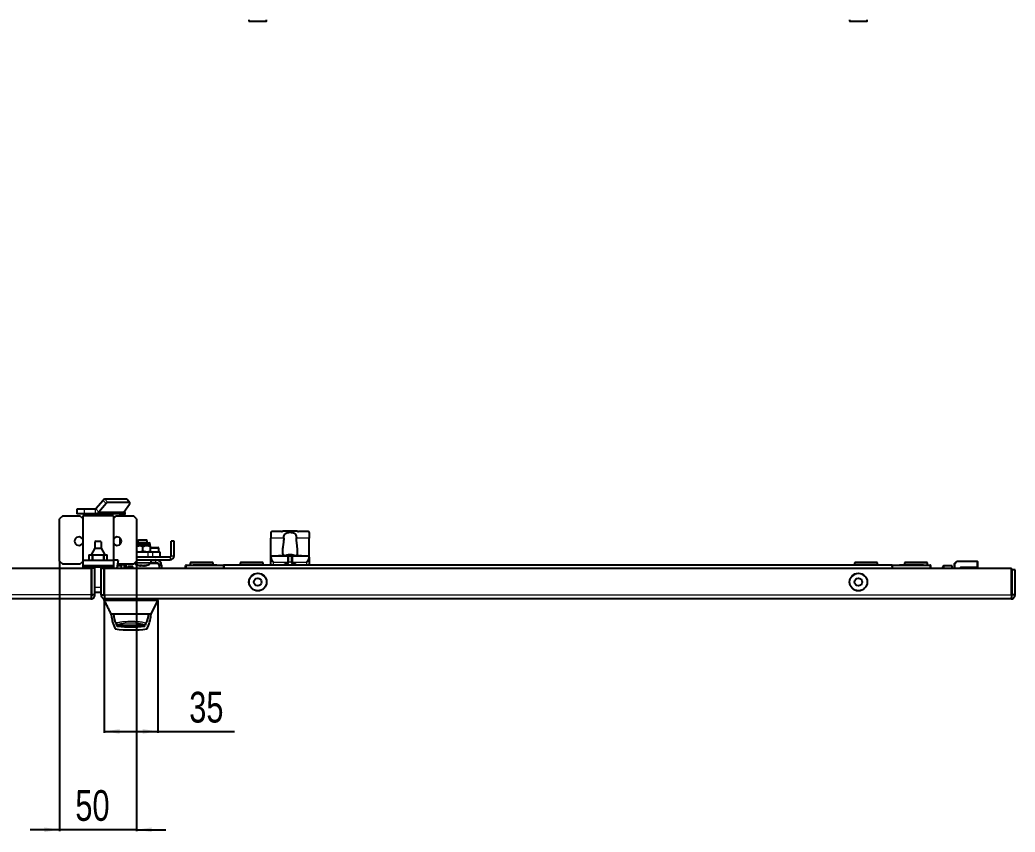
# Model space of a CAD drawing. Header units: millimetres. Extents: x -902 to 2905, y -1229 to 1219.
# Drawn here: x 1885 to 2533, y -1229 to -701 of the extents above; entities that cross this region are included whole.
import ezdxf

# ---------------------------------------------------------------- set-up
doc = ezdxf.new("R2010")
doc.units = ezdxf.units.MM
doc.layers.add('FORMAT', color=7, linetype='Continuous')
doc.styles.add('SLDTEXTSTYLE0', font='TXT', dxfattribs={"width": 0.75})
doc.dimstyles.new('SLDDIMSTYLE0', dxfattribs={"dimtxt": 20, "dimasz": 10, "dimexe": 0, "dimexo": 0.0625, "dimgap": 5, "dimtad": 2, "dimdec": 1, "dimrnd": 1e-09, "dimzin": 12, "dimdsep": 46, "dimtxsty": 'SLDTEXTSTYLE0', "dimsah": 1, "dimcen": 0.09, "dimadec": 0, "dimazin": 3, "dimtfac": 1, "dimtofl": 0, "dimtmove": 0, "dimatfit": 3, "dimfxl": 0, "dimfrac": 2, "dimtolj": 1, "dimtzin": 12, "dimarcsym": 0})
doc.dimstyles.new('SLDDIMSTYLE1', dxfattribs={"dimtxt": 20, "dimasz": 10, "dimexe": 0, "dimexo": 0.0625, "dimgap": 5, "dimtad": 2, "dimdec": 1, "dimrnd": 1e-09, "dimzin": 12, "dimdsep": 46, "dimtxsty": 'SLDTEXTSTYLE0', "dimsah": 1, "dimcen": 0.09, "dimadec": 0, "dimazin": 3, "dimtfac": 1, "dimtmove": 0, "dimatfit": 0, "dimfxl": 0, "dimfrac": 2, "dimtolj": 1, "dimtzin": 12, "dimarcsym": 0})

# ---------------------------------------------------------------- blocks, each defined once
blk = doc.blocks.new('_D_12')
at = {"layer": 'FORMAT'}
for p, q in [((1910.62, -1052.96), (1910.62, -1228.8)), ((1960.62, -1052.96), (1960.62, -1228.8)), ((1910.62, -1227.8), (1891.39, -1227.8)), ((1960.62, -1227.8), (1910.62, -1227.8)), ((1960.62, -1227.8), (1979.85, -1227.8))]:
    blk.add_line(p, q, dxfattribs=at)
for points in [[(1910.62, -1227.8), (1900.62, -1226.27), (1900.62, -1229.34)], [(1960.62, -1227.8), (1970.62, -1229.34), (1970.62, -1226.27)]]:
    blk.add_solid(points, dxfattribs=at)
at = {"layer": 'FORMAT', "insert": (1920.84, -1202.02), "char_height": 20, "attachment_point": 1, "style": 'SLDTEXTSTYLE0'}
blk.add_mtext('50', dxfattribs=at)
blk = doc.blocks.new('_D_13')
at = {"layer": 'FORMAT'}
for p, q in [((1939.62, -1078.56), (1939.62, -1164.8)), ((1974.62, -1078.56), (1974.62, -1164.8)), ((1939.62, -1163.8), (1974.62, -1163.8)), ((1974.62, -1163.8), (2024.54, -1163.8))]:
    blk.add_line(p, q, dxfattribs=at)
for points in [[(1939.62, -1163.8), (1949.62, -1165.34), (1949.62, -1162.27)], [(1974.62, -1163.8), (1964.62, -1162.27), (1964.62, -1165.34)]]:
    blk.add_solid(points, dxfattribs=at)
at = {"layer": 'FORMAT', "insert": (1994.98, -1138.02), "char_height": 20, "attachment_point": 1, "style": 'SLDTEXTSTYLE0'}
blk.add_mtext('35', dxfattribs=at)

msp = doc.modelspace()

# ---------------------------------------------------------------- linework, layer by layer
at = {"color": 7, "linetype": 'Continuous', "lineweight": 25}
for p, q in [((2033.87, -700.62), (2033.87, -701.37)), ((2042.63, -701.62), (2034.12, -701.62)), ((2045.12, -701.62), (2042.63, -701.62)), ((2045.37, -701.37), (2045.37, -700.62)), ((2424.87, -700.62), (2424.87, -701.37)), ((2436.12, -701.62), (2425.12, -701.62)), ((2436.37, -701.37), (2436.37, -700.62)), ((1938.97, -1013.39), (1934.21, -1018.89)), ((1940.81, -1015.51), (1936.05, -1021.01)), ((1954.22, -1012.68), (1940.09, -1012.68)), ((1956.06, -1014.8), (1941.92, -1014.8)), ((1952.52, -1021.01), (1956.09, -1015.89)), ((1956.35, -1014.91), (1954.51, -1012.78)), ((1912.62, -1023.45), (1910.62, -1025.45)), ((1912.62, -1023.45), (1923.87, -1023.45)), ((1921.9, -1019.06), (1921.9, -1022.06)), ((1926.9, -1019.06), (1921.9, -1019.06)), ((1926.9, -1022.06), (1921.9, -1022.06)), ((1925.62, -1025.2), (1923.87, -1023.45)), ((1945.62, -1023.45), (1925.62, -1023.45)), ((1925.62, -1023.45), (1925.62, -1052.45)), ((1933.84, -1019.06), (1926.9, -1019.06)), ((1933.84, -1022.06), (1926.9, -1022.06)), ((1950.37, -1022.06), (1933.84, -1022.06)), ((1947.37, -1023.45), (1945.62, -1025.2)), ((1945.62, -1023.45), (1945.62, -1052.45)), ((1947.37, -1023.45), (1958.62, -1023.45)), ((1953.12, -1022.36), (1950.12, -1022.36)), ((1950.12, -1023.45), (1950.12, -1022.36)), ((1953.12, -1023.45), (1953.12, -1022.36)), ((1960.62, -1025.45), (1958.62, -1023.45)), ((1910.62, -1052.95), (1910.62, -1025.45)), ((1960.62, -1025.45), (1960.62, -1052.95)), ((2048.12, -1034.21), (2048.12, -1038.05)), ((2055.14, -1033.65), (2049.62, -1033.65)), ((2056.03, -1033.6), (2055.51, -1033.61)), ((2065.22, -1033.55), (2056.03, -1033.55)), ((2065.74, -1033.61), (2065.22, -1033.59)), ((2071.62, -1033.65), (2066.11, -1033.65)), ((2073.12, -1034.21), (2073.12, -1038.05)), ((1933.62, -1040.45), (1933.62, -1044.45)), ((1934.12, -1039.95), (1937.13, -1039.95)), ((1937.63, -1040.45), (1937.63, -1044.45)), ((1950.12, -1038.69), (1950.12, -1038.06)), ((1950.12, -1038.69), (1950.57, -1038.69)), ((1950.12, -1041.83), (1950.12, -1038.69)), ((1960.65, -1041.05), (1960.62, -1041.05)), ((1960.62, -1043.05), (1962.23, -1043.05)), ((1960.65, -1041.05), (1968.59, -1041.05)), ((1962.12, -1039.05), (1961.62, -1039.55)), ((1961.62, -1039.55), (1961.62, -1041.05)), ((1967.37, -1039.55), (1961.62, -1039.55)), ((1962.12, -1039.05), (1966.91, -1039.05)), ((1964.76, -1043.49), (1962.23, -1043.05)), ((1967.23, -1043.05), (1962.23, -1043.05)), ((1966.91, -1039.05), (1967.12, -1039.05)), ((1967.62, -1039.55), (1967.12, -1039.05)), ((1969.69, -1043.49), (1967.23, -1043.05)), ((1969.62, -1043.05), (1967.23, -1043.05)), ((1967.62, -1039.55), (1967.37, -1039.55)), ((1967.62, -1041.05), (1967.62, -1039.55)), ((1969.62, -1043.05), (1969.62, -1042.08)), ((1969.69, -1043.08), (1969.62, -1043.05)), ((1969.62, -1043.05), (1969.62, -1043.05)), ((1985.12, -1040.05), (1983.12, -1040.05)), ((1983.12, -1049.45), (1983.12, -1040.05)), ((1985.12, -1049.45), (1985.12, -1040.05)), ((2048.12, -1049.55), (2048.12, -1038.05)), ((2073.12, -1049.55), (2073.12, -1038.05)), ((1929.62, -1048.95), (1929.62, -1052.45)), ((1929.62, -1048.95), (1931.12, -1048.95)), ((1933.62, -1044.45), (1931.12, -1048.95)), ((1931.12, -1048.95), (1940.12, -1048.95)), ((1932.12, -1048.95), (1932.12, -1052.45)), ((1933.62, -1044.45), (1937.63, -1044.45)), ((1937.63, -1044.45), (1940.12, -1048.95)), ((1939.12, -1048.95), (1939.12, -1052.45)), ((1940.12, -1048.95), (1941.62, -1048.95)), ((1941.62, -1052.45), (1941.62, -1048.95)), ((1968.31, -1047.05), (1960.62, -1047.05)), ((1964.76, -1046.6), (1962.23, -1047.05)), ((1964.76, -1046.6), (1964.76, -1043.49)), ((1969.69, -1046.6), (1967.23, -1047.05)), ((1971.39, -1047.05), (1968.31, -1047.05)), ((1969.62, -1047.05), (1969.62, -1047.05)), ((1969.69, -1043.14), (1969.64, -1043.11)), ((1969.69, -1046.6), (1969.69, -1043.49)), ((1969.69, -1044.05), (1974.52, -1044.05)), ((1975.85, -1047.05), (1971.39, -1047.05)), ((1975.12, -1047.05), (1975.12, -1044.65)), ((1976.12, -1047.05), (1975.85, -1047.05)), ((1976.12, -1050.05), (1976.12, -1047.05)), ((2053, -1049.45), (2053, -1049.55)), ((2053.15, -1049.45), (2053.15, -1049.55)), ((2053.26, -1049.45), (2053.26, -1049.55)), ((2054.07, -1049.45), (2053.26, -1049.45)), ((2054.07, -1049.45), (2054.07, -1049.55)), ((2054.23, -1049.45), (2054.23, -1049.55)), ((2054.34, -1049.45), (2054.34, -1049.55)), ((2054.68, -1049.45), (2054.68, -1049.55)), ((2054.86, -1049.45), (2054.86, -1049.55)), ((2055.4, -1049.45), (2055.4, -1049.55)), ((2055.77, -1045.33), (2055.77, -1047.92)), ((2055.88, -1049.45), (2055.88, -1049.55)), ((2056.05, -1049.45), (2056.05, -1049.55)), ((2056.5, -1049.45), (2056.5, -1049.55)), ((2056.64, -1049.45), (2056.64, -1049.55)), ((2056.76, -1049.45), (2056.76, -1049.55)), ((2057.08, -1049.45), (2057.08, -1049.55)), ((2058.35, -1049.45), (2057.24, -1049.45)), ((2058.35, -1049.45), (2058.35, -1049.55)), ((2058.49, -1049.45), (2058.49, -1049.55)), ((2058.68, -1049.45), (2058.68, -1049.55)), ((2058.69, -1049.45), (2058.69, -1049.55)), ((2059.29, -1049.45), (2058.69, -1049.45)), ((2059.29, -1049.45), (2059.29, -1049.55)), ((2060.18, -1049.45), (2059.61, -1049.45)), ((2059.9, -1049.22), (2059.87, -1048.99)), ((2060.12, -1049.22), (2060.1, -1048.92)), ((2060.18, -1049.45), (2060.18, -1049.55)), ((2060.19, -1049.45), (2060.19, -1049.55)), ((2060.2, -1049.45), (2060.37, -1049.45)), ((2060.37, -1049.45), (2060.37, -1049.55)), ((2060.37, -1049.45), (2060.37, -1049.45)), ((2060.39, -1049.45), (2060.39, -1049.55)), ((2060.55, -1049.45), (2060.55, -1049.55)), ((2061.34, -1049.45), (2060.55, -1049.45)), ((2061.34, -1049.45), (2061.34, -1049.55)), ((2061.49, -1049.45), (2061.49, -1049.55)), ((2061.57, -1048.95), (2061.57, -1048.92)), ((2061.61, -1049.45), (2061.61, -1049.55)), ((2061.64, -1049.48), (2061.89, -1049.47)), ((2062.04, -1049.45), (2062.04, -1049.55)), ((2062.13, -1049.04), (2062.13, -1048.99)), ((2062.16, -1049.45), (2062.16, -1049.55)), ((2062.53, -1049.45), (2062.53, -1049.55)), ((2062.78, -1049.45), (2062.78, -1049.55)), ((2062.9, -1049.45), (2062.9, -1049.55)), ((2063.05, -1049.45), (2063.05, -1049.55)), ((2063.16, -1049.45), (2063.16, -1049.55)), ((2063.6, -1049.45), (2063.6, -1049.55)), ((2063.62, -1049.45), (2063.6, -1049.45)), ((2063.63, -1049.45), (2063.63, -1049.55)), ((2063.66, -1049.45), (2063.66, -1049.55)), ((2063.83, -1049.45), (2063.83, -1049.55)), ((2064.18, -1049.45), (2064.18, -1049.55)), ((2064.67, -1049.45), (2064.67, -1049.55)), ((2064.87, -1049.45), (2064.87, -1049.55)), ((2065.21, -1049.45), (2065.21, -1049.55)), ((2065.36, -1049.45), (2065.36, -1049.55)), ((2066.43, -1049.45), (2065.36, -1049.45)), ((2065.47, -1047.92), (2065.47, -1045.33)), ((2066.43, -1049.45), (2066.43, -1049.55)), ((2066.74, -1049.45), (2066.74, -1049.55)), ((2066.9, -1049.45), (2066.9, -1049.55)), ((2067.28, -1049.45), (2067.28, -1049.55)), ((2068.03, -1049.45), (2067.28, -1049.45)), ((2068.03, -1049.45), (2068.03, -1049.55)), ((1910.62, -1052.95), (1912.62, -1054.95)), ((1923.87, -1054.95), (1912.62, -1054.95)), ((1923.87, -1054.95), (1925.62, -1053.2)), ((1945.62, -1052.45), (1925.62, -1052.45)), ((1925.62, -1052.45), (1925.62, -1055.95)), ((1945.62, -1055.95), (1925.62, -1055.95)), ((1925.62, -1055.95), (1925.62, -1057.03)), ((1945.62, -1052.05), (1948.25, -1052.05)), ((1945.62, -1052.45), (1945.62, -1055.95)), ((1945.62, -1055.95), (1945.62, -1057.03)), ((1948.69, -1052.48), (1947.95, -1057.55)), ((1950.92, -1055.95), (1948.19, -1055.95)), ((1948.69, -1052.48), (1948.25, -1052.05)), ((1958.62, -1054.95), (1948.33, -1054.95)), ((1950.99, -1054.95), (1950.92, -1055.65)), ((1950.92, -1057.55), (1950.92, -1055.65)), ((1952.92, -1057.55), (1952.92, -1055.65)), ((1953.62, -1055.95), (1952.92, -1055.95)), ((1953.62, -1055.95), (1953.62, -1057.45)), ((1958.62, -1054.95), (1960.62, -1052.95)), ((1960.62, -1050.05), (1982.52, -1050.05)), ((1960.62, -1052.05), (1982.52, -1052.05)), ((1963.27, -1055.9), (1963.27, -1055.94)), ((1963.56, -1055.49), (1963.56, -1055.94)), ((1963.56, -1055.94), (1963.56, -1055.49)), ((1963.74, -1055.94), (1963.56, -1055.91)), ((1963.74, -1055.49), (1963.74, -1055.94)), ((1963.77, -1055.94), (1963.77, -1055.48)), ((1964.54, -1055.86), (1964.54, -1055.94)), ((1964.56, -1055.88), (1964.56, -1055.94)), ((1964.62, -1055.91), (1964.56, -1055.94)), ((1965.47, -1055.94), (1965.47, -1055.62)), ((1965.68, -1055.94), (1965.68, -1055.91)), ((1965.98, -1055.85), (1965.98, -1055.94)), ((1966, -1055.84), (1966, -1055.94)), ((1973.62, -1053.95), (1970.09, -1053.95)), ((1970.12, -1054.05), (1970.12, -1052.05)), ((1975.62, -1057.55), (1975.62, -1055.95)), ((1976.92, -1055.65), (1976.92, -1057.55)), ((1992.62, -1057.55), (1992.62, -1055.85)), ((1992.92, -1055.55), (2017.32, -1055.55)), ((1996.12, -1053.55), (1995.62, -1054.05)), ((1995.62, -1054.05), (1995.62, -1055.55)), ((2010.62, -1054.05), (1995.62, -1054.05)), ((1996.12, -1053.55), (2010.12, -1053.55)), ((1997.48, -1055.35), (1997.48, -1055.55)), ((2001.29, -1055.35), (2001.29, -1055.55)), ((2001.29, -1055.35), (2002.09, -1055.35)), ((2002.09, -1055.35), (2002.09, -1055.55)), ((2002.09, -1055.35), (2003.96, -1055.35)), ((2003.42, -1055.35), (2003.42, -1055.32)), ((2003.96, -1055.35), (2003.96, -1055.55)), ((2003.96, -1055.35), (2005.01, -1055.35)), ((2005.01, -1055.35), (2005.01, -1055.55)), ((2005.01, -1055.35), (2006.41, -1055.35)), ((2006.58, -1055.32), (2006.58, -1055.55)), ((2006.67, -1055.35), (2006.67, -1055.55)), ((2006.67, -1055.35), (2008.02, -1055.35)), ((2008.02, -1055.35), (2008.02, -1055.55)), ((2008.02, -1055.35), (2010.02, -1055.35)), ((2010.02, -1055.35), (2010.02, -1055.55)), ((2010.02, -1055.35), (2012.97, -1055.35)), ((2010.62, -1054.05), (2010.12, -1053.55)), ((2010.62, -1055.35), (2010.62, -1054.05)), ((2012.97, -1055.35), (2012.97, -1055.55)), ((2452.62, -1055.55), (2017.62, -1055.55)), ((2017.62, -1055.55), (2017.62, -1055.85)), ((2017.62, -1055.85), (2017.62, -1056.49)), ((2028.62, -1053.55), (2028.12, -1054.05)), ((2028.12, -1054.05), (2028.12, -1055.55)), ((2043.12, -1054.05), (2028.12, -1054.05)), ((2028.62, -1053.55), (2042.62, -1053.55)), ((2043.12, -1054.05), (2042.62, -1053.55)), ((2043.12, -1055.55), (2043.12, -1054.05)), ((2048.12, -1050.42), (2048.12, -1049.55)), ((2048.12, -1049.55), (2061.62, -1049.55)), ((2048.12, -1055.55), (2048.12, -1050.42)), ((2059.62, -1053.55), (2059.62, -1049.55)), ((2059.62, -1049.55), (2061.62, -1049.55)), ((2059.62, -1053.55), (2059.62, -1053.58)), ((2061.62, -1049.55), (2061.62, -1053.55)), ((2061.62, -1053.58), (2061.62, -1053.55)), ((2062.12, -1049.55), (2073.12, -1049.55)), ((2073.12, -1050.42), (2073.12, -1049.55)), ((2073.12, -1050.42), (2073.12, -1055.55)), ((2428.62, -1053.55), (2428.12, -1054.05)), ((2428.12, -1054.05), (2428.12, -1055.55)), ((2443.12, -1054.05), (2428.12, -1054.05)), ((2428.62, -1053.55), (2442.62, -1053.55)), ((2443.12, -1054.05), (2442.62, -1053.55)), ((2443.12, -1055.55), (2443.12, -1054.05)), ((2452.62, -1055.55), (2452.62, -1055.85)), ((2452.62, -1056.49), (2452.62, -1055.85)), ((2452.92, -1055.55), (2477.32, -1055.55)), ((2457.27, -1055.35), (2457.27, -1055.55)), ((2457.27, -1055.35), (2457.62, -1055.35)), ((2457.62, -1055.35), (2457.62, -1055.55)), ((2457.62, -1055.35), (2457.87, -1055.35)), ((2457.87, -1055.35), (2457.87, -1055.55)), ((2457.87, -1055.35), (2457.98, -1055.35)), ((2457.98, -1055.35), (2457.98, -1055.55)), ((2459.01, -1055.35), (2459.01, -1055.55)), ((2459.01, -1055.35), (2459.66, -1055.35)), ((2459.68, -1055.35), (2459.68, -1055.55)), ((2459.68, -1055.35), (2460.02, -1055.35)), ((2460.02, -1055.35), (2460.02, -1055.55)), ((2461.12, -1053.55), (2460.62, -1054.05)), ((2460.62, -1054.05), (2460.62, -1055.35)), ((2475.62, -1054.05), (2460.62, -1054.05)), ((2461.12, -1053.55), (2475.12, -1053.55)), ((2463.34, -1055.55), (2463.34, -1055.32)), ((2463.47, -1055.35), (2464.25, -1055.35)), ((2464.25, -1055.35), (2465.05, -1055.35)), ((2464.25, -1055.35), (2464.25, -1055.55)), ((2465.05, -1055.35), (2465.05, -1055.55)), ((2465.05, -1055.35), (2465.53, -1055.35)), ((2465.53, -1055.35), (2465.53, -1055.55)), ((2465.53, -1055.35), (2466.92, -1055.35)), ((2466.56, -1055.32), (2466.56, -1055.35)), ((2466.92, -1055.35), (2466.92, -1055.55)), ((2466.92, -1055.35), (2467.97, -1055.35)), ((2467.97, -1055.35), (2467.97, -1055.55)), ((2469.02, -1055.35), (2469.02, -1055.55)), ((2469.02, -1055.35), (2470.98, -1055.35)), ((2470.98, -1055.35), (2470.98, -1055.55)), ((2470.98, -1055.35), (2472.97, -1055.35)), ((2472.97, -1055.35), (2472.97, -1055.55)), ((2475.62, -1054.05), (2475.12, -1053.55)), ((2475.62, -1055.55), (2475.62, -1054.05)), ((2477.62, -1055.85), (2477.62, -1057.55)), ((2493.12, -1054.55), (2494.62, -1053.05)), ((2493.12, -1057.55), (2493.12, -1054.55)), ((2493.32, -1054.63), (2493.12, -1054.55)), ((2494.7, -1053.25), (2494.62, -1053.05)), ((2494.62, -1053.05), (2507.92, -1053.05)), ((2508.12, -1053.25), (2508.12, -1056.85)), ((1340.92, -1057.55), (1931.32, -1057.55)), ((1925.62, -1057.03), (1925.62, -1057.55)), ((1931.32, -1074.95), (1931.32, -1057.55)), ((1933.62, -1057.55), (1931.62, -1057.55)), ((1931.62, -1074.95), (1931.62, -1057.55)), ((1933.62, -1074.95), (1933.62, -1057.55)), ((1937.62, -1057.55), (1939.62, -1057.55)), ((1937.62, -1074.95), (1937.62, -1057.55)), ((1939.62, -1074.95), (1939.62, -1057.55)), ((1939.92, -1074.95), (1939.92, -1057.55)), ((1939.92, -1057.55), (2530.32, -1057.55)), ((1945.62, -1057.03), (1945.62, -1057.55)), ((1955.02, -1056.5), (1955.02, -1057.45)), ((1958.22, -1056.5), (1955.02, -1056.5)), ((1955.02, -1057.25), (1958.22, -1057.25)), ((1958.22, -1057.45), (1958.22, -1056.5)), ((2017.62, -1056.49), (2017.62, -1057.55)), ((2452.62, -1056.49), (2452.62, -1057.55)), ((2485.62, -1057.55), (2485.62, -1056.65)), ((2491.62, -1056.05), (2486.22, -1056.05)), ((2491.62, -1057.55), (2491.62, -1056.05)), ((2497.12, -1057.25), (2497.12, -1057.55)), ((2507.92, -1057.05), (2497.32, -1057.05)), ((2508.12, -1057.25), (2508.12, -1056.85)), ((2508.12, -1057.25), (2508.12, -1057.55)), ((2530.32, -1074.95), (2530.32, -1057.55)), ((2532.62, -1058.55), (2530.62, -1058.55)), ((2530.62, -1074.95), (2530.62, -1058.55)), ((2532.62, -1074.95), (2532.62, -1058.55)), ((1931.62, -1073.45), (1931.32, -1073.45)), ((1933.62, -1074.95), (1931.62, -1074.95)), ((1931.62, -1075.12), (1931.62, -1075.55)), ((1937.62, -1073.45), (1933.62, -1073.45)), ((1937.62, -1074.95), (1939.62, -1074.95)), ((1939.62, -1075.55), (1939.62, -1074.95)), ((2532.62, -1074.95), (2530.62, -1074.95)), ((1931.02, -1077.55), (1341.22, -1077.55)), ((1939.62, -1078.55), (1939.62, -1077.55)), ((1940.22, -1077.55), (1939.62, -1077.55)), ((2530.02, -1077.55), (1940.22, -1077.55)), ((1969.12, -1078.55), (1945.12, -1078.55)), ((1970.12, -1087.55), (1974.65, -1078.49)), ((1974.62, -1078.55), (1974.62, -1077.55)), ((1946.52, -1087.55), (1944.12, -1087.55)), ((1944.16, -1087.55), (1944.16, -1087.75)), ((1967.72, -1087.55), (1946.52, -1087.55)), ((1970.12, -1087.55), (1967.72, -1087.55)), ((1970.08, -1087.75), (1970.08, -1087.55)), ((1951.29, -1094.53), (1962.89, -1094.53)), ((1951.29, -1094.53), (1951.44, -1094.53))]:
    msp.add_line(p, q, dxfattribs=at)
at = {"color": 8, "linetype": 'Continuous', "lineweight": 18}
for p, q in [((2033.87, -701.37), (2042.77, -701.37)), ((2042.77, -701.37), (2045.37, -701.37)), ((2424.87, -701.37), (2436.37, -701.37)), ((1940.81, -1015.51), (1938.97, -1013.39)), ((1941.92, -1014.8), (1940.09, -1012.68)), ((1956.06, -1014.8), (1954.22, -1012.68)), ((1926.9, -1022.06), (1926.9, -1019.06)), ((1933.84, -1019.06), (1933.84, -1022.06)), ((1934.21, -1018.89), (1936.05, -1021.01)), ((1952.52, -1021.01), (1936.05, -1021.01)), ((1937.63, -1040.45), (1933.62, -1040.45)), ((1960.62, -1042.08), (1969.62, -1042.08)), ((2056.53, -1038.05), (2048.12, -1038.05)), ((2073.12, -1038.05), (2064.72, -1038.05)), ((1931.62, -1048.95), (1931.62, -1052.45)), ((1939.62, -1048.95), (1939.62, -1052.45)), ((1968.31, -1050.05), (1968.31, -1047.05)), ((1975.12, -1044.65), (1969.69, -1044.65)), ((1971.39, -1050.05), (1971.39, -1047.05)), ((1975.85, -1050.05), (1975.85, -1047.05)), ((1983.12, -1049.45), (1985.12, -1049.45)), ((2057.24, -1049.45), (2057.24, -1049.55)), ((1948.24, -1055.55), (1950.92, -1055.55)), ((1952.92, -1055.65), (1950.92, -1055.65)), ((1952.92, -1055.55), (1953.7, -1055.55)), ((1954.12, -1057.55), (1954.12, -1055.95)), ((1959.12, -1054.45), (1959.81, -1054.45)), ((1969.56, -1054.25), (1959.32, -1054.25)), ((1969.65, -1054.05), (1959.52, -1054.05)), ((1969.45, -1054.45), (1973.62, -1054.45)), ((1970.02, -1054.25), (1969.56, -1054.25)), ((1970.12, -1054.05), (1969.65, -1054.05)), ((1973.32, -1054.05), (1973.32, -1052.05)), ((1975.12, -1055.95), (1975.12, -1057.55)), ((1975.56, -1055.65), (1976.92, -1055.65)), ((1982.52, -1050.05), (1982.52, -1052.05)), ((1992.92, -1055.85), (1992.62, -1055.85)), ((1992.92, -1055.55), (1992.92, -1055.85)), ((2017.32, -1055.85), (1992.92, -1055.85)), ((1992.92, -1055.85), (1992.92, -1057.55)), ((1998.72, -1055.35), (1998.72, -1055.55)), ((2017.32, -1055.55), (2017.32, -1055.85)), ((2017.32, -1057.55), (2017.32, -1055.85)), ((2017.62, -1055.85), (2017.32, -1055.85)), ((2049.62, -1053.55), (2059.12, -1053.55)), ((2049.62, -1053.55), (2049.62, -1055.55)), ((2058.76, -1054.06), (2058.9, -1054.54)), ((2059.12, -1053.55), (2059.12, -1049.55)), ((2059.12, -1053.58), (2059.12, -1053.55)), ((2059.12, -1053.55), (2059.62, -1053.55)), ((2059.12, -1053.58), (2059.62, -1053.58)), ((2061.62, -1053.55), (2059.62, -1053.55)), ((2061.62, -1053.55), (2062.12, -1053.55)), ((2061.62, -1053.58), (2062.12, -1053.58)), ((2062.12, -1049.55), (2062.12, -1053.55)), ((2062.12, -1053.55), (2062.12, -1053.58)), ((2062.12, -1053.55), (2071.62, -1053.55)), ((2062.35, -1054.54), (2062.49, -1054.06)), ((2071.62, -1055.55), (2071.62, -1053.55)), ((2452.92, -1055.85), (2452.62, -1055.85)), ((2452.92, -1055.85), (2452.92, -1055.55)), ((2477.32, -1055.85), (2452.92, -1055.85)), ((2452.92, -1055.85), (2452.92, -1057.55)), ((2461.75, -1055.35), (2461.75, -1055.55)), ((2477.32, -1055.55), (2477.32, -1055.85)), ((2477.32, -1057.55), (2477.32, -1055.85)), ((2477.62, -1055.85), (2477.32, -1055.85)), ((2494.7, -1053.25), (2493.32, -1054.63)), ((2493.32, -1054.63), (2493.32, -1057.55)), ((2507.92, -1053.25), (2494.7, -1053.25)), ((2507.92, -1053.25), (2507.92, -1053.05)), ((2508.12, -1053.25), (2507.92, -1053.25)), ((2507.92, -1056.85), (2507.92, -1053.25)), ((1945.62, -1057.03), (1925.62, -1057.03)), ((2486.22, -1056.05), (2486.22, -1057.55)), ((2497.12, -1057.25), (2496.92, -1057.25)), ((2496.92, -1057.55), (2496.92, -1057.25)), ((2497.32, -1057.25), (2497.12, -1057.25)), ((2497.32, -1057.05), (2497.32, -1056.85)), ((2497.32, -1056.85), (2507.92, -1056.85)), ((2497.32, -1057.05), (2497.32, -1057.25)), ((2507.92, -1057.25), (2497.32, -1057.25)), ((2497.32, -1057.25), (2497.32, -1057.55)), ((2508.12, -1056.85), (2507.92, -1056.85)), ((2507.92, -1057.05), (2507.92, -1056.85)), ((2507.92, -1057.05), (2507.92, -1057.25)), ((2508.12, -1057.25), (2507.92, -1057.25)), ((2507.92, -1057.55), (2507.92, -1057.25)), ((1931.32, -1074.95), (1340.92, -1074.95)), ((1931.62, -1070.19), (1931.32, -1070.19)), ((1937.62, -1070.19), (1933.62, -1070.19)), ((1939.92, -1074.95), (2530.32, -1074.95)), ((1945.12, -1078.55), (1945.12, -1077.55)), ((1969.12, -1078.55), (1969.12, -1077.55))]:
    msp.add_line(p, q, dxfattribs=at)
at = {"color": 7, "linetype": 'Continuous', "lineweight": 25, "flags": 128}
for points in [[(1956.09, -1015.89), (1956.23, -1015.66), (1956.34, -1015.46), (1956.4, -1015.27), (1956.42, -1015.11), (1956.39, -1014.98), (1956.32, -1014.88), (1956.21, -1014.82), (1956.06, -1014.8)], [(1965.98, -1055.9), (1965.96, -1055.9), (1965.68, -1055.94)], [(2530.62, -1064.05), (2530.48, -1063.8), (2530.32, -1063.53)], [(2530.32, -1072.56), (2530.48, -1072.3), (2530.62, -1072.05)], [(1948.01, -1094.98), (1947.65, -1094.08), (1947.54, -1093.81)], [(1966.82, -1093.49), (1966.6, -1094.08), (1966.24, -1094.98)]]:
    msp.add_lwpolyline(points, dxfattribs=at)
at = {"color": 8, "linetype": 'Continuous', "lineweight": 18, "flags": 128}
for points in [[(2530.32, -1064.12), (2530.61, -1064.71), (2530.62, -1064.73)], [(2530.62, -1071.36), (2530.61, -1071.38), (2530.32, -1071.97)]]:
    msp.add_lwpolyline(points, dxfattribs=at)
at = {"color": 7, "linetype": 'Continuous', "lineweight": 25}
for centre, radius in [((2039.62, -1066.55), 5.75), ((2430.62, -1066.55), 5.75), ((2039.62, -1066.55), 2.5), ((2430.62, -1066.55), 2.5)]:
    msp.add_circle(centre, radius, dxfattribs=at)
at = {"color": 8, "linetype": 'Continuous', "lineweight": 18}
for centre in [(2039.62, -1066.55), (2430.62, -1066.55)]:
    msp.add_circle(centre, 5.5, dxfattribs=at)
at = {"color": 7, "linetype": 'Continuous', "lineweight": 25}
for centre, radius, start, end in [((2034.12, -701.37), 0.25, 180, 270), ((2045.12, -701.37), 0.25, 270, 0), ((2425.12, -701.37), 0.25, 180, 270), ((2436.12, -701.37), 0.25, 270, 0), ((1940.5, -1014.56), 1.93, 102.48392, 142.40224), ((1942.34, -1016.69), 1.93, 102.48392, 142.40224), ((1954.26, -1013.03), 0.349, 43.92833, 95.92878), ((1933.84, -1018.57), 0.488, 270.87936, 320.24354), ((1933.8, -1019.14), 2.93, 270.87936, 320.24354), ((1923.12, -1039.95), 2.75, 24.61998, 335.38002), ((1934.12, -1040.45), 0.5, 90, 180), ((1937.13, -1040.45), 0.5, 0, 90), ((1948.12, -1039.95), 2.75, 204.61998, 155.38002), ((1968.59, -1042.08), 1.03, 0, 90), ((1974.52, -1044.65), 0.6, 0, 90), ((1982.52, -1049.45), 0.6, 270, 0), ((1982.52, -1049.45), 2.6, 270, 0), ((2060.62, -1056.85), 8, 100.36105, 108.44483), ((2059.86, -1052.7), 3.79, 92.89181, 101.41741), ((2060.74, -1051.17), 2.34, 111.72177, 124.60369), ((2059.95, -1056.48), 7.26, 85.75775, 94.24225), ((2059.58, -1049.51), 0.598, 60.52387, 80.98963), ((2060.37, -1056.47), 7.56, 92.05637, 94.65981), ((2059.89, -1053.27), 4.35, 79.33098, 87.2142), ((2063.88, -1049.97), 3.47, 163.53436, 167.76578), ((2061.35, -1053.27), 4.35, 92.7858, 100.66902), ((2060.87, -1056.46), 7.54, 81.91714, 87.9462), ((2061.65, -1049.44), 0.529, 98.37942, 107.95469), ((2061.38, -1052.7), 3.79, 78.58259, 87.10819), ((2060.55, -1055.26), 6.42, 69.70137, 77.56561), ((2060.62, -1056.85), 8, 70.17456, 79.63895), ((2060.63, -1056.8), 7.96, 71.95242, 79.10923), ((2062.93, -1049.85), 0.629, 75.56061, 104.43939), ((1954.52, -1055.65), 1.6, 154.05552, 180), ((1964.62, -1047.05), 9, 233.1301, 260.06184), ((1964.74, -1047.32), 8.7, 247.04384, 262.19579), ((1964.34, -1049.26), 6.77, 243.84337, 260.92447), ((1963.37, -1048.42), 7.07, 264.24699, 275.75301), ((1964.39, -1053.29), 2.78, 231.39719, 252.55931), ((1963.95, -1051.16), 4.83, 261.51445, 261.84337), ((1963.77, -1055.79), 0.261, 216.15143, 217.25209), ((1964.7, -1047.1), 8.89, 263.76729, 264.01043), ((1965.29, -1053.07), 2.97, 239.17887, 255.2323), ((1965.46, -1054.33), 1.79, 219.07445, 243.97081), ((1963.89, -1051.73), 4.26, 278.69652, 279.04651), ((1965.35, -1051.73), 4.26, 260.95349, 261.30348), ((1963.87, -1052.87), 3.19, 285.22643, 309.29893), ((1964.46, -1054.81), 1.52, 311.59883, 339.64636), ((1964.54, -1047.1), 8.89, 275.98957, 276.23271), ((1964.34, -1048.94), 7.09, 279.44276, 293.2387), ((1965.29, -1051.16), 4.83, 278.15663, 278.48555), ((1964.77, -1047.9), 8.14, 278.72305, 291.64085), ((1964.62, -1047.05), 9, 279.93816, 306.8699), ((1967.46, -1054.1), 1.4, 257.05409, 282.94591), ((1969.87, -1054.05), 0.25, 306.8699, 0), ((1973.32, -1055.65), 3.6, 0, 90), ((1992.92, -1055.85), 0.3, 90, 180), ((2017.32, -1055.85), 0.3, 0, 90), ((2060.62, -1060.55), 6.25, 106.01339, 126.8699), ((2058.62, -1053.58), 1, 286.01339, 0), ((2062.62, -1053.58), 1, 180, 253.98661), ((2060.62, -1060.55), 6.25, 53.1301, 73.98661), ((2452.92, -1055.85), 0.3, 90, 180), ((2477.32, -1055.85), 0.3, 0, 90), ((2507.92, -1053.25), 0.2, 0, 90), ((2486.22, -1056.65), 0.6, 90, 180), ((2497.32, -1057.25), 0.2, 90, 180), ((2507.92, -1056.85), 0.2, 270, 0), ((2523.12, -1068.05), 7.5, 343.7398, 16.2602), ((1936.18, -1087.75), 7.98, 358.26695, 359.99994), ((1971.01, -1085.19), 27, 185.96099, 206.16954), ((1957.12, -1087.55), 11.4, 180, 210.87421), ((1957.12, -1087.55), 11.4, 329.05608, 0), ((1943.23, -1085.19), 27, 333.83046, 354.03918), ((1978.06, -1087.75), 7.98, 180, 181.7325), ((1957.12, -1015.75), 82, 262.75342, 277.24658), ((1948.47, -1094.78), 0.5, 203.04365, 263.74905), ((1957.12, -1015.75), 80, 263.74905, 276.25095), ((1965.78, -1094.78), 0.5, 276.25095, 336.95635)]:
    msp.add_arc(centre, radius, start, end, dxfattribs=at)
at = {"color": 8, "linetype": 'Continuous', "lineweight": 18}
for centre, radius, start, end in [((2060.62, -1060.55), 6.75, 106.01339, 132.20545), ((2058.62, -1053.58), 0.5, 286.01339, 0), ((2062.62, -1053.58), 0.5, 180, 253.98661), ((2060.62, -1060.55), 6.75, 47.79455, 73.98661), ((2497.32, -1057.25), 0.4, 90, 180)]:
    msp.add_arc(centre, radius, start, end, dxfattribs=at)
at = {"color": 7, "linetype": 'Continuous', "lineweight": 25}
for points in [[(1949.82, -1022.06), (1949.9, -1022.08), (1950.07, -1022.12), (1950.1, -1022.28), (1950.12, -1022.36)], [(1952.52, -1021.01), (1952.37, -1021.16), (1952.07, -1021.48), (1951.54, -1021.81), (1950.97, -1022.02), (1950.57, -1022.05), (1950.37, -1022.06)], [(1973.62, -1053.95), (1973.88, -1053.98), (1974.41, -1054.04), (1975.07, -1054.5), (1975.53, -1055.16), (1975.59, -1055.68), (1975.62, -1055.95)], [(1931.32, -1074.95), (1931.3, -1075.29), (1931.25, -1075.97), (1931.17, -1076.83), (1931.1, -1077.43), (1931.05, -1077.51), (1931.02, -1077.55)], [(1931.02, -1077.55), (1931.36, -1077.51), (1932.04, -1077.43), (1932.9, -1076.83), (1933.5, -1075.97), (1933.58, -1075.29), (1933.62, -1074.95)], [(1940.22, -1077.55), (1940.2, -1077.51), (1940.15, -1077.43), (1940.07, -1076.83), (1940, -1075.97), (1939.95, -1075.29), (1939.92, -1074.95)], [(2530.32, -1074.95), (2530.3, -1075.29), (2530.25, -1075.97), (2530.17, -1076.83), (2530.1, -1077.43), (2530.05, -1077.51), (2530.02, -1077.55)]]:
    msp.add_open_spline(points, degree=3, dxfattribs=at)
for points, knots in [([(1952.67, -1020.79), (1952.74, -1020.89), (1953.07, -1021.34), (1953.1, -1021.92), (1953.12, -1022.36)], [0, 0, 0, 0, 0.222729, 1, 1, 1, 1]), ([(2049.62, -1033.65), (2049.46, -1033.65), (2049.12, -1033.66), (2048.67, -1033.72), (2048.33, -1033.84), (2048.15, -1034.01), (2048.13, -1034.15), (2048.12, -1034.21)], [0, 0, 0, 0, 0.2129, 0.425707, 0.640613, 0.853382, 1, 1, 1, 1]), ([(2055.14, -1033.65), (2055.24, -1033.64), (2055.37, -1033.62), (2055.49, -1033.61), (2055.51, -1033.61)], [0, 0, 0, 0, 0.7894027, 1, 1, 1, 1]), ([(2056.53, -1038.05), (2056.55, -1037.63), (2056.59, -1036.8), (2056.96, -1035.71), (2057.61, -1034.9), (2058.53, -1034.41), (2059.68, -1034.17), (2061.01, -1034.12), (2062.36, -1034.29), (2063.48, -1034.76), (2064.21, -1035.56), (2064.6, -1036.59), (2064.71, -1037.46), (2064.72, -1037.95), (2064.72, -1038.05)], [0, 0, 0, 0, 0.088505, 0.177138, 0.262858, 0.344694, 0.430485, 0.525193, 0.625645, 0.723911, 0.812494, 0.894483, 0.978997, 1, 1, 1, 1]), ([(2065.74, -1033.61), (2065.76, -1033.61), (2065.87, -1033.62), (2066, -1033.64), (2066.11, -1033.65)], [0, 0, 0, 0, 0.161974, 1, 1, 1, 1]), ([(2073.12, -1034.21), (2073.11, -1034.13), (2073.08, -1033.97), (2072.84, -1033.81), (2072.48, -1033.71), (2072.06, -1033.66), (2071.76, -1033.65), (2071.62, -1033.65)], [0, 0, 0, 0, 0.205683, 0.411346, 0.618649, 0.832339, 1, 1, 1, 1]), ([(1962.23, -1043.05), (1962.17, -1043.05), (1961.62, -1043.05), (1961.09, -1043.19), (1960.62, -1043.32)], [0, 0, 0, 0, 0.1109, 1, 1, 1, 1]), ([(1967.23, -1043.05), (1967.17, -1043.05), (1966.33, -1043.05), (1965.52, -1043.28), (1964.76, -1043.49)], [0, 0, 0, 0, 0.070201, 1, 1, 1, 1]), ([(1969.62, -1043.05), (1969.63, -1043.05), (1969.65, -1043.08), (1969.67, -1043.32), (1969.69, -1043.49)], [0, 0, 0, 0, 0.268634, 1, 1, 1, 1]), ([(2056.53, -1038.05), (2056.48, -1039.05), (2056.37, -1041.19), (2055.85, -1043.63), (2055.79, -1044.94), (2055.77, -1045.33)], [0, 0, 0, 0, 0.378823, 0.812228, 1, 1, 1, 1]), ([(2065.47, -1045.33), (2065.39, -1044.42), (2065.22, -1042.56), (2064.75, -1039.97), (2064.72, -1038.43), (2064.72, -1038.05)], [0, 0, 0, 0, 0.417668, 0.852903, 1, 1, 1, 1]), ([(1962.23, -1047.05), (1962.17, -1047.05), (1961.62, -1047.04), (1961.09, -1046.9), (1960.62, -1046.77)], [0, 0, 0, 0, 0.1109, 1, 1, 1, 1]), ([(1967.23, -1047.05), (1967.17, -1047.05), (1966.33, -1047.04), (1965.52, -1046.81), (1964.76, -1046.6)], [0, 0, 0, 0, 0.070201, 1, 1, 1, 1]), ([(1969.62, -1047.05), (1969.63, -1047.04), (1969.65, -1047.01), (1969.67, -1046.77), (1969.69, -1046.6)], [0, 0, 0, 0, 0.268634, 1, 1, 1, 1]), ([(2053.15, -1049.45), (2053.12, -1049.45), (2053.08, -1049.45), (2053.03, -1049.45), (2053, -1049.45), (2053, -1049.45), (2053, -1049.45)], [0, 0, 0, 0, 0.280836, 0.55925, 0.779182, 1, 1, 1, 1]), ([(2053.26, -1049.45), (2053.26, -1049.45), (2053.26, -1049.45), (2053.24, -1049.45), (2053.19, -1049.45), (2053.16, -1049.45), (2053.15, -1049.45)], [0, 0, 0, 0, 0.2808879, 0.5594825, 0.7792702, 1, 1, 1, 1]), ([(2054.23, -1049.45), (2054.21, -1049.45), (2054.18, -1049.45), (2054.12, -1049.45), (2054.09, -1049.45), (2054.07, -1049.45)], [0, 0, 0, 0, 0.2806376, 0.5608768, 1, 1, 1, 1]), ([(2054.34, -1049.45), (2054.34, -1049.45), (2054.34, -1049.45), (2054.31, -1049.45), (2054.27, -1049.45), (2054.24, -1049.45), (2054.23, -1049.45)], [0, 0, 0, 0, 0.280941, 0.559114, 0.779089, 1, 1, 1, 1]), ([(2054.86, -1049.45), (2054.8, -1049.45), (2054.7, -1049.45), (2054.68, -1049.45), (2054.68, -1049.45)], [0, 0, 0, 0, 0.5593117, 1, 1, 1, 1]), ([(2055.4, -1049.45), (2055.34, -1049.45), (2055.22, -1049.45), (2055.02, -1049.45), (2054.92, -1049.45), (2054.86, -1049.45)], [0, 0, 0, 0, 0.280496, 0.560765, 1, 1, 1, 1]), ([(2055.88, -1049.45), (2055.81, -1049.45), (2055.68, -1049.45), (2055.48, -1049.45), (2055.4, -1049.45)], [0, 0, 0, 0, 0.560137, 1, 1, 1, 1]), ([(2055.77, -1047.92), (2055.82, -1048.19), (2055.9, -1048.73), (2056.69, -1049.19), (2057.7, -1049.4), (2058.48, -1049.43), (2058.78, -1049.45)], [0, 0, 0, 0, 0.287004, 0.575097, 0.841222, 1, 1, 1, 1]), ([(2056.05, -1049.45), (2056.04, -1049.45), (2056.03, -1049.45), (2055.92, -1049.45), (2055.88, -1049.45)], [0, 0, 0, 0, 0.559914, 1, 1, 1, 1]), ([(2056.64, -1049.45), (2056.62, -1049.45), (2056.58, -1049.45), (2056.53, -1049.45), (2056.5, -1049.45), (2056.5, -1049.45), (2056.5, -1049.45)], [0, 0, 0, 0, 0.280765, 0.559178, 0.779175, 1, 1, 1, 1]), ([(2056.76, -1049.45), (2056.76, -1049.45), (2056.76, -1049.45), (2056.73, -1049.45), (2056.69, -1049.45), (2056.66, -1049.45), (2056.64, -1049.45)], [0, 0, 0, 0, 0.280828, 0.559417, 0.779393, 1, 1, 1, 1]), ([(2057.24, -1049.45), (2057.21, -1049.45), (2057.17, -1049.45), (2057.11, -1049.45), (2057.08, -1049.45), (2057.08, -1049.45), (2057.08, -1049.45)], [0, 0, 0, 0, 0.280951, 0.559967, 0.779431, 1, 1, 1, 1]), ([(2058.49, -1049.45), (2058.49, -1049.45), (2058.49, -1049.45), (2058.45, -1049.45), (2058.4, -1049.45), (2058.37, -1049.45), (2058.35, -1049.45)], [0, 0, 0, 0, 0.280713, 0.558701, 0.779045, 1, 1, 1, 1]), ([(2058.69, -1049.45), (2058.69, -1049.45), (2058.68, -1049.45), (2058.68, -1049.45), (2058.68, -1049.45)], [0, 0, 0, 0, 0.560081, 1, 1, 1, 1]), ([(2059.46, -1049.45), (2059.44, -1049.45), (2059.4, -1049.45), (2059.32, -1049.45), (2059.3, -1049.45), (2059.29, -1049.45)], [0, 0, 0, 0, 0.281226, 0.561522, 1, 1, 1, 1]), ([(2060.19, -1049.45), (2060.19, -1049.45), (2060.19, -1049.45), (2060.19, -1049.45), (2060.18, -1049.45)], [0, 0, 0, 0, 0.559504, 1, 1, 1, 1]), ([(2060.55, -1049.45), (2060.52, -1049.45), (2060.48, -1049.45), (2060.42, -1049.45), (2060.39, -1049.45), (2060.39, -1049.45), (2060.39, -1049.45)], [0, 0, 0, 0, 0.280855, 0.559718, 0.779518, 1, 1, 1, 1]), ([(2061.49, -1049.45), (2061.46, -1049.45), (2061.42, -1049.45), (2061.37, -1049.45), (2061.35, -1049.45), (2061.34, -1049.45), (2061.34, -1049.45)], [0, 0, 0, 0, 0.280813, 0.559099, 0.77917, 1, 1, 1, 1]), ([(2061.61, -1049.45), (2061.61, -1049.45), (2061.6, -1049.45), (2061.58, -1049.45), (2061.53, -1049.45), (2061.5, -1049.45), (2061.49, -1049.45)], [0, 0, 0, 0, 0.280912, 0.559405, 0.779108, 1, 1, 1, 1]), ([(2062.04, -1049.45), (2062.02, -1049.45), (2061.97, -1049.45), (2061.92, -1049.45), (2061.9, -1049.45), (2061.9, -1049.45), (2061.89, -1049.45)], [0, 0, 0, 0, 0.280888, 0.559023, 0.779155, 1, 1, 1, 1]), ([(2062.16, -1049.45), (2062.16, -1049.45), (2062.16, -1049.45), (2062.13, -1049.45), (2062.08, -1049.45), (2062.05, -1049.45), (2062.04, -1049.45)], [0, 0, 0, 0, 0.2809002, 0.5594983, 0.7791483, 1, 1, 1, 1]), ([(2062.53, -1049.45), (2062.47, -1049.45), (2062.36, -1049.45), (2062.23, -1049.45), (2062.17, -1049.45), (2062.16, -1049.45), (2062.16, -1049.45)], [0, 0, 0, 0, 0.280935, 0.559487, 0.779245, 1, 1, 1, 1]), ([(2062.78, -1049.45), (2062.74, -1049.45), (2062.66, -1049.45), (2062.57, -1049.45), (2062.53, -1049.45)], [0, 0, 0, 0, 0.559441, 1, 1, 1, 1]), ([(2062.63, -1049.44), (2063.07, -1049.41), (2063.97, -1049.34), (2064.91, -1049.04), (2065.41, -1048.55), (2065.45, -1048.11), (2065.47, -1047.92)], [0, 0, 0, 0, 0.255921, 0.530677, 0.799973, 1, 1, 1, 1]), ([(2062.9, -1049.45), (2062.9, -1049.45), (2062.89, -1049.45), (2062.81, -1049.45), (2062.78, -1049.45)], [0, 0, 0, 0, 0.560313, 1, 1, 1, 1]), ([(2063.05, -1049.45), (2063.02, -1049.45), (2062.98, -1049.45), (2062.93, -1049.45), (2062.9, -1049.45), (2062.9, -1049.45), (2062.9, -1049.45)], [0, 0, 0, 0, 0.28091, 0.559174, 0.779166, 1, 1, 1, 1]), ([(2063.16, -1049.45), (2063.16, -1049.45), (2063.16, -1049.45), (2063.14, -1049.45), (2063.09, -1049.45), (2063.06, -1049.45), (2063.05, -1049.45)], [0, 0, 0, 0, 0.280849, 0.55949, 0.779158, 1, 1, 1, 1]), ([(2063.66, -1049.45), (2063.65, -1049.45), (2063.64, -1049.45), (2063.63, -1049.45), (2063.63, -1049.45)], [0, 0, 0, 0, 0.560691, 1, 1, 1, 1]), ([(2063.83, -1049.45), (2063.79, -1049.45), (2063.73, -1049.45), (2063.68, -1049.45), (2063.66, -1049.45)], [0, 0, 0, 0, 0.559542, 1, 1, 1, 1]), ([(2064.18, -1049.45), (2064.11, -1049.45), (2063.99, -1049.45), (2063.88, -1049.45), (2063.83, -1049.45)], [0, 0, 0, 0, 0.560514, 1, 1, 1, 1]), ([(2064.67, -1049.45), (2064.59, -1049.45), (2064.46, -1049.45), (2064.27, -1049.45), (2064.18, -1049.45)], [0, 0, 0, 0, 0.559217, 1, 1, 1, 1]), ([(2064.87, -1049.45), (2064.86, -1049.45), (2064.85, -1049.45), (2064.72, -1049.45), (2064.67, -1049.45)], [0, 0, 0, 0, 0.56034, 1, 1, 1, 1]), ([(2065.36, -1049.45), (2065.34, -1049.45), (2065.3, -1049.45), (2065.24, -1049.45), (2065.21, -1049.45), (2065.21, -1049.45), (2065.21, -1049.45)], [0, 0, 0, 0, 0.280872, 0.559701, 0.779382, 1, 1, 1, 1]), ([(2066.9, -1049.45), (2066.85, -1049.45), (2066.75, -1049.45), (2066.74, -1049.45), (2066.74, -1049.45)], [0, 0, 0, 0, 0.558947, 1, 1, 1, 1]), ([(2067.28, -1049.45), (2067.2, -1049.45), (2067.06, -1049.45), (2066.95, -1049.45), (2066.9, -1049.45)], [0, 0, 0, 0, 0.559747, 1, 1, 1, 1]), ([(1953.62, -1055.95), (1953.64, -1055.68), (1953.66, -1055.31), (1953.87, -1055.02), (1953.93, -1054.95)], [0, 0, 0, 0, 0.734422, 1, 1, 1, 1]), ([(1997.48, -1055.35), (1997.66, -1055.35), (1998, -1055.35), (1998.49, -1055.35), (1998.72, -1055.35)], [0, 0, 0, 0, 0.5368, 1, 1, 1, 1]), ([(1998.72, -1055.35), (1999.09, -1055.35), (1999.79, -1055.35), (2000.64, -1055.35), (2001.09, -1055.35), (2001.12, -1055.35)], [0, 0, 0, 0, 0.522437, 0.975649, 1, 1, 1, 1]), ([(2048.12, -1050.42), (2048.15, -1050.59), (2048.21, -1051.02), (2048.67, -1051.97), (2049.2, -1052.86), (2049.55, -1053.43), (2049.62, -1053.54), (2049.62, -1053.55)], [0, 0, 0, 0, 0.19414, 0.485275, 0.898779, 0.996769, 1, 1, 1, 1]), ([(2059.12, -1049.55), (2059.13, -1049.55), (2059.13, -1049.55), (2059.13, -1049.55), (2059.15, -1049.55), (2059.18, -1049.55), (2059.3, -1049.55), (2059.52, -1049.55), (2059.59, -1049.55), (2059.62, -1049.55)], [0, 0, 0, 0, 0.00167, 0.003889, 0.009531, 0.034361, 0.132751, 0.526214, 1, 1, 1, 1]), ([(2061.62, -1049.55), (2061.66, -1049.55), (2061.74, -1049.55), (2062, -1049.55), (2062.12, -1049.55), (2062.12, -1049.55)], [0, 0, 0, 0, 0.475461, 0.994056, 1, 1, 1, 1]), ([(2071.62, -1053.55), (2071.63, -1053.54), (2071.7, -1053.43), (2072.05, -1052.86), (2072.58, -1051.97), (2073.04, -1051.02), (2073.1, -1050.59), (2073.12, -1050.42)], [0, 0, 0, 0, 0.003231, 0.101221, 0.514725, 0.80586, 1, 1, 1, 1]), ([(2457.98, -1055.35), (2458.12, -1055.35), (2458.39, -1055.35), (2458.82, -1055.35), (2459.01, -1055.35)], [0, 0, 0, 0, 0.547643, 1, 1, 1, 1]), ([(2460.02, -1055.35), (2460.36, -1055.35), (2460.99, -1055.35), (2461.51, -1055.35), (2461.75, -1055.35)], [0, 0, 0, 0, 0.5368, 1, 1, 1, 1]), ([(2461.75, -1055.35), (2462.08, -1055.35), (2462.68, -1055.35), (2463.25, -1055.35), (2463.28, -1055.35), (2463.29, -1055.35)], [0, 0, 0, 0, 0.415678, 0.776277, 1, 1, 1, 1]), ([(2468.15, -1055.35), (2468.19, -1055.35), (2468.47, -1055.35), (2468.76, -1055.35), (2469.02, -1055.35)], [0, 0, 0, 0, 0.1394984, 1, 1, 1, 1]), ([(1931.28, -1075.44), (1931.34, -1075.42), (1931.55, -1075.35), (1931.59, -1075.12), (1931.62, -1074.95)], [0, 0, 0, 0, 0.275436, 1, 1, 1, 1]), ([(1937.62, -1074.95), (1937.65, -1075.24), (1937.71, -1075.87), (1938.25, -1076.73), (1939.12, -1077.41), (1939.84, -1077.5), (1940.22, -1077.55)], [0, 0, 0, 0, 0.213506, 0.468322, 0.723241, 1, 1, 1, 1]), ([(1939.62, -1074.95), (1939.65, -1075.08), (1939.69, -1075.31), (1939.96, -1075.51), (1940.13, -1075.53), (1940.22, -1075.55)], [0, 0, 0, 0, 0.4375, 0.71569, 1, 1, 1, 1]), ([(2530.02, -1075.55), (2530.16, -1075.52), (2530.38, -1075.47), (2530.59, -1075.21), (2530.61, -1075.03), (2530.62, -1074.95)], [0, 0, 0, 0, 0.4375, 0.71569, 1, 1, 1, 1]), ([(2530.02, -1077.55), (2530.31, -1077.52), (2530.94, -1077.46), (2531.8, -1076.93), (2532.48, -1076.05), (2532.57, -1075.33), (2532.62, -1074.95)], [0, 0, 0, 0, 0.211353, 0.466168, 0.72109, 1, 1, 1, 1]), ([(1939.59, -1078.49), (1939.98, -1079.26), (1940.79, -1080.87), (1941.91, -1083.12), (1943.04, -1085.39), (1943.75, -1086.81), (1944.12, -1087.55)], [0, 0, 0, 0, 0.216327, 0.453955, 0.714745, 1, 1, 1, 1]), ([(1945.12, -1078.55), (1944.5, -1078.55), (1943.27, -1078.55), (1941.62, -1078.55), (1940.37, -1078.55), (1939.72, -1078.55), (1939.65, -1078.55), (1939.62, -1078.55)], [0, 0, 0, 0, 0.214694, 0.429388, 0.644082, 0.858775, 1, 1, 1, 1]), ([(1974.62, -1078.55), (1974.56, -1078.55), (1974.44, -1078.55), (1973.49, -1078.55), (1972.1, -1078.55), (1970.55, -1078.55), (1969.53, -1078.55), (1969.12, -1078.55)], [0, 0, 0, 0, 0.21469, 0.42938, 0.644073, 0.858767, 1, 1, 1, 1]), ([(1947.36, -1093.42), (1947.48, -1093.58), (1947.71, -1093.89), (1948.15, -1094.17), (1948.56, -1094.34), (1948.95, -1094.42), (1949.46, -1094.49), (1950.21, -1094.53), (1950.93, -1094.53), (1951.39, -1094.53), (1951.44, -1094.53)], [0, 0, 0, 0, 0.086907, 0.170444, 0.253995, 0.352832, 0.493755, 0.750586, 0.975401, 1, 1, 1, 1]), ([(1949.37, -1094.76), (1949.46, -1094.73), (1949.63, -1094.68), (1950.95, -1094.69), (1952.91, -1094.75), (1955.36, -1094.8), (1958.01, -1094.81), (1960.55, -1094.77), (1962.71, -1094.71), (1964.24, -1094.68), (1964.97, -1094.72), (1964.82, -1094.85), (1963.8, -1095.05), (1962.04, -1095.27), (1959.71, -1095.44), (1957.1, -1095.5), (1954.5, -1095.44), (1952.19, -1095.27), (1950.44, -1095.05), (1949.51, -1094.87), (1949.41, -1094.79), (1949.37, -1094.76)], [0, 0, 0, 0, 0.053435, 0.106868, 0.160358, 0.213991, 0.267619, 0.321181, 0.374779, 0.42843, 0.481983, 0.5354, 0.588925, 0.642773, 0.696736, 0.750367, 0.803567, 0.856759, 0.910369, 0.964326, 1, 1, 1, 1]), ([(1961.72, -1094.52), (1961.92, -1094.53), (1962.57, -1094.53), (1963.5, -1094.53), (1964.48, -1094.51), (1965.11, -1094.46), (1965.66, -1094.35), (1966.13, -1094.15), (1966.59, -1093.84), (1966.79, -1093.53), (1966.88, -1093.39)], [0, 0, 0, 0, 0.083733, 0.271555, 0.468927, 0.681743, 0.781788, 0.862953, 0.941144, 1, 1, 1, 1])]:
    msp.add_open_spline(points, degree=3, knots=knots, dxfattribs=at)
at = {"color": 8, "linetype": 'Continuous', "lineweight": 18}
for points in [[(1954.12, -1055.95), (1954.06, -1055.95), (1953.93, -1055.95), (1953.76, -1055.95), (1953.64, -1055.95), (1953.63, -1055.95), (1953.62, -1055.95)], [(1973.62, -1054.45), (1973.62, -1054.38), (1973.62, -1054.25), (1973.62, -1054.08), (1973.62, -1053.97), (1973.62, -1053.95), (1973.62, -1053.95)], [(1973.62, -1054.45), (1973.82, -1054.47), (1974.21, -1054.51), (1974.71, -1054.86), (1975.05, -1055.36), (1975.1, -1055.75), (1975.12, -1055.95)], [(1975.12, -1055.95), (1975.19, -1055.95), (1975.32, -1055.95), (1975.48, -1055.95), (1975.6, -1055.95), (1975.61, -1055.95), (1975.62, -1055.95)]]:
    msp.add_open_spline(points, degree=3, dxfattribs=at)
for points, knots in [([(1954.12, -1055.95), (1954.14, -1055.75), (1954.18, -1055.37), (1954.41, -1055.08), (1954.52, -1054.95)], [0, 0, 0, 0, 0.533234, 1, 1, 1, 1]), ([(1947.43, -1093.36), (1947.41, -1093.3), (1947.37, -1093.15), (1948.66, -1092.79), (1950.93, -1092.41), (1953.61, -1092.15), (1956.47, -1092.04), (1959.38, -1092.07), (1962.39, -1092.3), (1964.87, -1092.65), (1966.43, -1093.02), (1967.1, -1093.28), (1966.87, -1093.35), (1966.84, -1093.36)], [0, 0, 0, 0, 0.080358, 0.189165, 0.296875, 0.401927, 0.469214, 0.569403, 0.669558, 0.770526, 0.874295, 0.980961, 1, 1, 1, 1]), ([(1962.89, -1094.53), (1963.08, -1094.53), (1964, -1094.54), (1964.9, -1094.49), (1965.38, -1094.33), (1964.85, -1094.05), (1963.5, -1093.73), (1961.48, -1093.44), (1958.99, -1093.25), (1956.58, -1093.22), (1954.22, -1093.31), (1952.01, -1093.53), (1950.12, -1093.86), (1949.06, -1094.18), (1948.96, -1094.41), (1949.68, -1094.52), (1950.78, -1094.53), (1951.29, -1094.53)], [0, 0, 0, 0, 0.019237, 0.094456, 0.169947, 0.244138, 0.315947, 0.385269, 0.453516, 0.521522, 0.567246, 0.638978, 0.71315, 0.788639, 0.863863, 0.937348, 1, 1, 1, 1])]:
    msp.add_open_spline(points, degree=3, knots=knots, dxfattribs=at)

# ---------------------------------------------------------------- dimensions: what is measured, and where the dimension line sits
at = {"layer": 'FORMAT'}
dim = msp.add_linear_dim(base=(1910.62, -1227.8), p1=(1960.62, -1052.95), p2=(1910.62, -1052.95), dimstyle='SLDDIMSTYLE1', dxfattribs=at)
dim.commit()
dim.dimension.update_dxf_attribs({"geometry": '_D_12', "text_midpoint": (1935.62, -1227.8), "dimtype": 160})
dim = msp.add_linear_dim(base=(1974.62, -1163.8), p1=(1939.62, -1078.55), p2=(1974.62, -1078.55), angle=0, dimstyle='SLDDIMSTYLE0', dxfattribs=at)
dim.commit()
dim.dimension.update_dxf_attribs({"geometry": '_D_13', "text_midpoint": (2009.76, -1163.8), "dimtype": 160})

doc.saveas('drawing.dxf')
